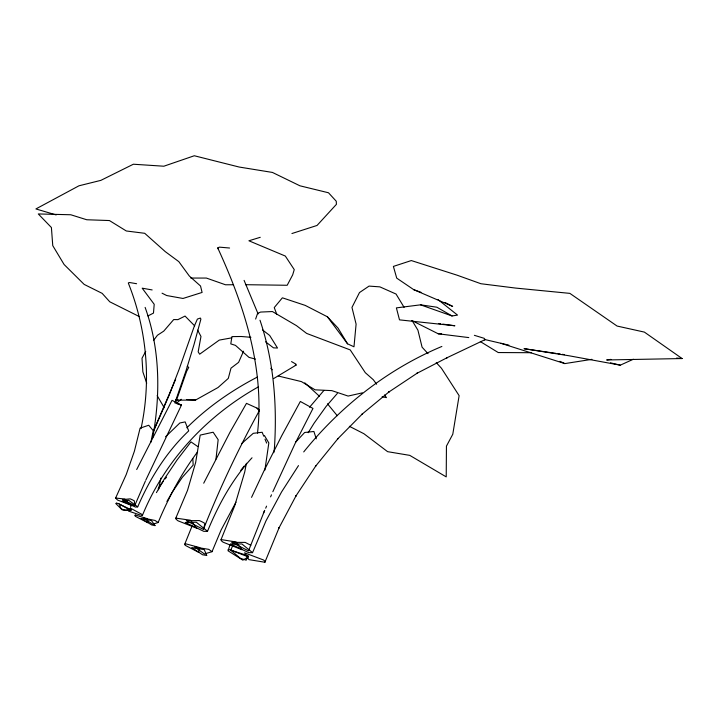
<?xml version="1.0" encoding="UTF-8"?>
<svg xmlns="http://www.w3.org/2000/svg" width="718" height="718" viewBox="0 0 718 718"><rect width="100%" height="100%" fill="white"/><g stroke="black" fill="none" stroke-linecap="round" stroke-linejoin="round"><path stroke-width="1.08" d="M257.502 433.151C264.771 368.702 244.353 305.769 217.742 247.961L219.376 247.145L229.581 248.015M160.877 478.125L158.49 489.793M215.965 459.125L218.164 439.703L213.156 432.218L200.187 435.099L195.646 462.545L187.524 490.349L175.811 518.127L176.081 519.249L178.028 520.819L196.938 528.295L190.458 520.227L175.811 518.127M273.809 452.69L274.402 448.283C277.256 405.212 273.854 361.307 259.997 320.219M264.888 470.11L268.837 442.934L264.448 435.557M141.024 428.574C151.48 380.145 146.723 329.427 128.468 283.448L128.343 282.901L129.608 282.524L136.599 283.718M246.391 463.263L244.721 472.04L234.75 505.669L221.054 539.577L221.207 540.645L223.056 542.162L241.903 549.71L236.078 541.955L221.054 539.577M150.861 442.324L153.23 430.683L148.716 425.244L140.1 428.152L134.41 451.146L126.224 474.553L115.616 498.05L117.555 500.051L130.55 505.023L124.797 499.019L115.616 498.05M152.719 437.504C160.581 394.424 160.141 348.912 145.117 307.385M203.409 529.399L205.016 523.494L202.332 521.95L199.254 520.559L186.339 520.73L203.409 529.399C219.537 488.599 238.385 448.912 259.467 410.445L256.981 408.102L246.48 403.354L229.966 432.281L203.715 483.205M255.635 319.052L257.547 313.47L260.571 312.061L272.409 311.549L296.48 325.649L306.649 333.421L350.231 349.917L365.3 372.687L373.324 379.741L376.609 384.211M175.578 402.834L186.626 371.35L188.717 367.419L187.272 366.207M174.86 402.951L185.944 370.964L194.057 344.398L200.896 319.124L200.358 318.056L197.387 319.088L194.363 326.026L179.006 369.591L168.999 395.546L153.464 431.437M264.897 562.248L265.211 561.422L263.533 559.995L244.596 552.833L248.886 559.618L264.897 562.248L279.167 527.559L278.907 528.089L296.121 495.644L295.789 496.183L315.83 465.874L315.426 466.404L338.079 438.465L337.604 438.985L362.608 413.685L362.06 414.178L389.147 391.777L388.528 392.234L417.463 373.001L416.772 373.414L447.314 357.582L446.56 357.95L485.144 339.605L508.936 345.17M228.019 549.817L229.886 549.719L248.428 556.971L242.819 560.157L228.082 550.823L230.011 544.72M250.833 545.276L245.179 542.404L231.734 542.368L248.5 550.85L264.673 510.363L263.416 513.352M184.697 544.298L185.549 543.759L199.801 547.619L198.617 552.313L185.226 545.348L184.697 544.298L192.065 526.043M212.007 551.693L208.821 549.369L194.874 547.071L204.424 553.973L212.007 551.693L221.09 530.028L235.971 502.16M252.539 552.672L241.921 543.975L230.415 543.939L248.67 552.627L252.539 552.672L265.929 520.972L281.555 491.983L298.482 465.605M175.632 379.382L154.092 429.418M134.724 505.571L134.338 500.877L132.363 499.8L130.191 498.866L122.41 499.611L134.724 505.571L145.332 481.213M265.687 508.182L266.575 506.127M270.596 496.874L271.485 494.819M272.831 491.74L295.322 443.024L312.967 408.434L300.348 401.461L281.752 435.691L264.071 470.676L251.551 497.359M158.139 522.507L155.025 520.442L143.429 518.127L152.772 524.275L158.139 522.507C168.55 497.565 181.385 473.485 197.621 451.819M243.555 351.192L238.6 362.357L230.99 368.154L228.288 378.404L218.003 387.541L195.601 400.034L175.748 400.195M207.502 531.302L196.283 522.21L185.271 522.462L203.795 531.347L207.502 531.302C218.407 504.754 232.488 478.951 252.027 457.788M230.702 550.185L248.257 555.804L246.184 560.184L240.404 558.326L230.702 550.185L232.991 545.133M145.772 480.198L181.43 405.131L172.015 400.339L136.689 469.536M141.401 515.434L142.46 515.282C164.718 460.642 207.089 415.516 258.372 386.885M137.703 506.863L128.702 500.293L122.213 501.011L135.514 507.079L137.703 506.863C149.856 478.709 166.325 452.089 188.699 430.908L185.154 421.906L179.85 422.983L165.562 436.777M130.443 507.213L131.43 505.292M145.718 351.398L142.011 358.246L142.873 371.897L146.714 383.197M166.917 501.46L172.356 492.027L182.228 477.443L193.178 465.085L192.819 458.533M156.434 492.629L164.467 478.744L177.086 459.924L190.97 441.884L197.791 446.569M308.193 432.703L314.062 423.252L326.187 406.334L337.325 393.455M158.166 488.554L163.13 481.455M153.437 340.574L157.439 335.261L163.74 331.142L173.702 319.573L177.911 319.636L185.047 316.064L194.713 325.909M240.772 470.407L244.102 466.117M165.158 478.906L166.513 477.201M309.53 407.277L323.854 390.511M303.714 451.927C340.449 406.361 387.729 369.097 441.875 346.453M295.565 442.225L304.647 432.496L313.892 431.473L316.27 438.824M186.859 427.793C207.421 407.223 231.663 390.43 257.43 377.031M241.58 443.625L253.266 433.322L262.151 432.272L263.784 436.212M176.314 403.345L181.232 399.262M273.612 378.601L296.067 365.121L295.969 364.143L291.535 361.603M147.962 315.929L153.472 313.102L154.208 304.288L142.182 288.178L152.144 289.937M555.777 353.355L524.005 348.679L569.069 355.778L620.298 365.166L633.357 359.233M484.327 339.919L485.144 339.605L484.156 338.313L474.383 335.324M291.93 233.529L317.042 225.452L336.419 204.334L336.248 201.228L328.503 192.774L299.945 185.809L272.436 172.437L239.139 167.034L194.3 155.752L163.839 166.217L133.377 164.225L100.852 180.371L78.953 185.8L35.9 208.938L56.166 214.933M260.248 237.308L248.895 240.781L285.324 256.057L294.254 269.609L292.675 274.868L287.191 285.27L245.583 284.696M362.375 392.854L348.122 396.067L331.842 390.628L315.103 389.829L301.425 381.608L278.297 376.008M231.77 337.846L219.286 340.09L199.649 354.189L198.168 351.82L200.977 336.464L197.629 330.136M442.826 324.114L454.889 325.775L399.495 319.869L396.39 307.878L420.533 304.836L452.053 315.965L457.528 315.094L438.088 299.648M500.877 343.276L564.833 363.595L591.946 359.332M610.991 359.377L606.665 359.969L682.1 358.542L644.378 332.102L617.085 326.053L569.868 293.375L515.578 288.071L480.898 283.727L457.106 275.191L411.315 260.562L393.392 266.414L396.722 278.126L413.721 289.659L452.663 306.398L445.061 302.502M175.731 399.863L177.929 399.621M295.233 365.202L296.067 365.121M411.881 320.56L438.249 333.798L441.579 333.762M233.323 284.75L225.515 284.777L206.38 278.063L190.764 278.054M531.419 352.709L498.238 352.547L480.333 341.58M186.761 399.558L195.601 400.034M250.914 337.298L241.356 336.5L231.941 336.607L230.783 343.895L235.459 345.367L249.011 357.385L255.429 359.072M676.589 358.067L682.1 358.542M438.249 333.798L468.791 337.586M438.438 323.504L440.628 323.809M420.533 304.836L436.84 307.205L452.053 315.965M557.967 353.678L560.157 354.001M562.347 354.324L564.536 354.647M382.093 396.767L386.472 397.637L384.498 394.954M610.48 362.85L620.298 365.166M176.161 403.399L181.43 405.131L178.037 403.956M140.405 515.093L128.477 511.063L130.586 508.227L142.146 514.501L142.46 515.282M413.721 289.659L420.999 292.316M559.941 361.334L564.833 363.595M276.807 314.349L274.24 307.6L282.389 297.817L305.231 305.401L327.399 316.782L347.548 343.823L353.983 346.794L356.101 324.114L351.964 307.43L359.485 292.567L369.061 286.096L379.849 286.868L396.049 294.039L404.108 307.349M162.053 293.186L166.711 295.538L183 298.464L202.09 292.441L200.537 286.015L189.319 276.017L178.809 261.63L165.266 251.632L144.713 233.296L126.314 230.981L109.423 220.552L86.761 219.753L70.786 214.763L38.287 213.946L51.409 227.525L52.755 245.637L64.108 264.52L84.177 284.418L102.162 293.366L109.764 301.793L139.382 316.611M349.352 426.295L363.9 433.717L387.603 451.667L409.781 455.374L446.219 476.887L446.443 446.12L452.789 434.237L459.125 395.663L441.444 368.244L436.23 362.572M265.597 341.84L273.486 347.853L277.507 348.024L269.663 335.432L262.6 329.984M304.773 382.829L319.447 396.255M259.467 410.445L256.981 408.102M270.758 368.28L272.266 369.824M327.399 316.782L338.043 328.117L347.548 343.823M428.036 353.669L422.085 347.198L417.921 330.181L412.168 320.668M327.489 403.812L337.254 415.695M157.143 395.627L164.278 407.77M217.742 247.961L218.245 248.94M244.093 280.37L258.121 313.954M265.014 439.165L266.647 443.105M135.316 515.03L134.778 515.461L135.46 516.377L147.737 522.704L147.45 518.719L135.316 515.03M116.594 503.165L115.742 503.471L122.141 509.834L130.443 510.22L118.506 503.578L116.594 503.165M131.466 509.924L125.049 510.444L122.886 509.636L120.992 508.515L119.197 504.063L131.466 509.924M206.694 555.472L202.548 554.772L191.751 547.547L204.253 549.629L206.694 555.472M154.998 525.612L151.57 524.912L141.114 518.441L151.444 520.55L154.998 525.612"/></g></svg>
